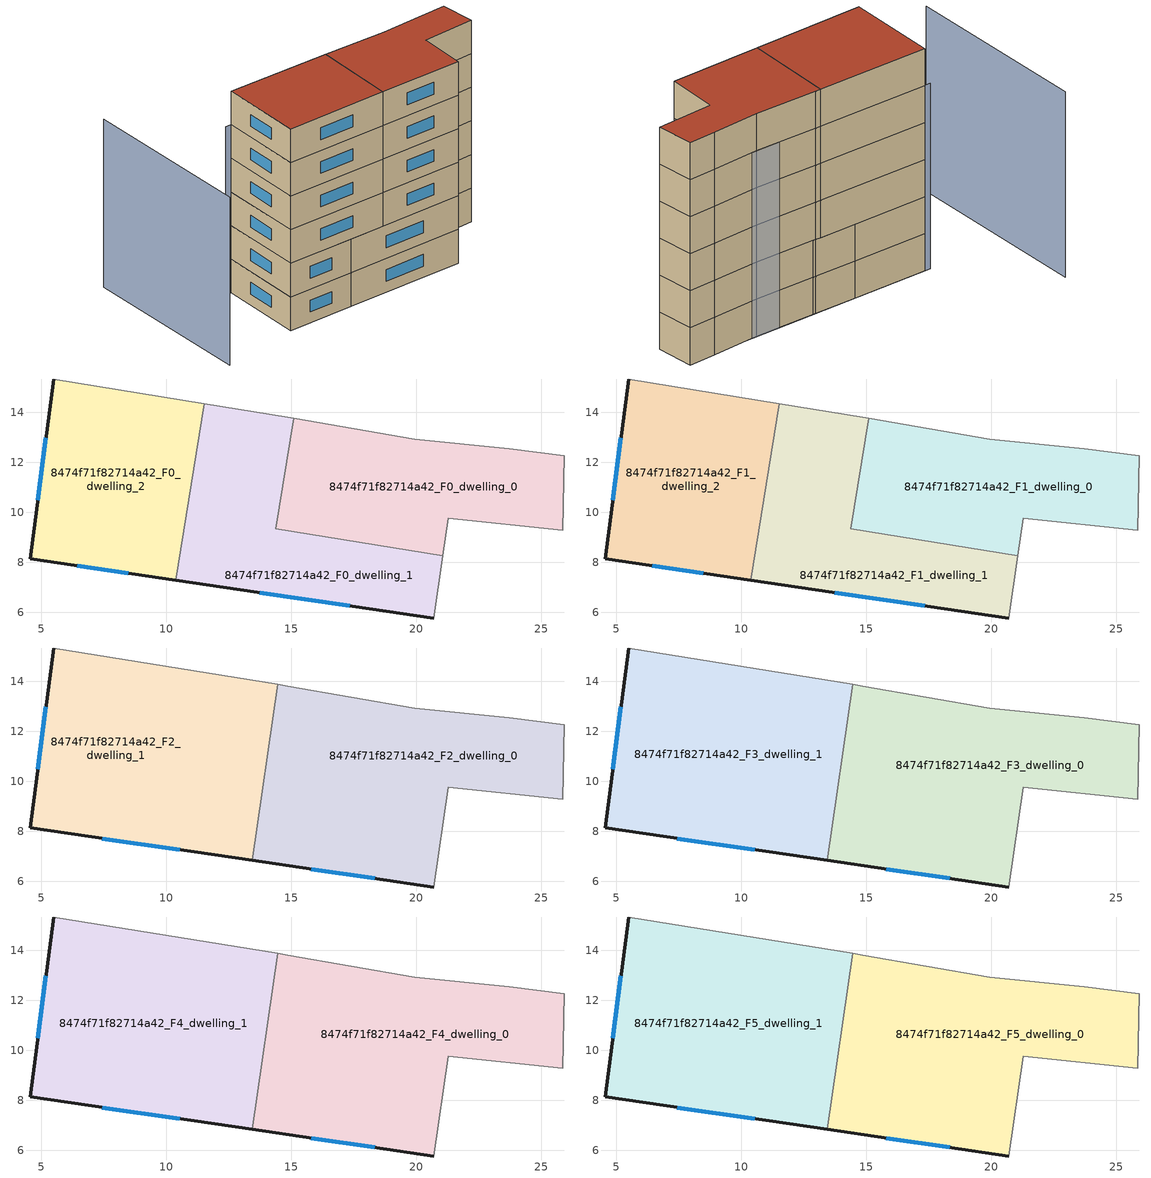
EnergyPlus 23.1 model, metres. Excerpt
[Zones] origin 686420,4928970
8474f71f82714a42_F0_dwelling_0
 floor ground (EU_floor_Construction): 25.92,12.27 25.85,9.28 21.28,9.77 21.06,8.26 14.37,9.35 15.08,13.77 19.94,12.92 23.72,12.53 z0
 wall adiabatic (EU_wall_Construction): 21.06,8.26 21.28,9.77 25.85,9.28 25.92,12.27 23.72,12.53 19.94,12.92 15.08,13.77 z0:3
 wall to 8474f71f82714a42_F0_dwelling_1 (EU_wall_Construction): 15.08,13.77 14.37,9.35 21.06,8.26 z0:3
8474f71f82714a42_F0_dwelling_1
 floor ground (EU_floor_Construction): 15.08,13.77 14.37,9.35 21.06,8.26 20.69,5.77 10.37,7.28 11.52,14.35 14.85,13.81 z0
 wall outside (EU_wall_Construction): 10.37,7.28 20.69,5.77 z0:3
 wall adiabatic (EU_wall_Construction): 20.69,5.77 21.06,8.26 / 15.08,13.77 14.85,13.81 11.52,14.35 z0:3
 wall to 8474f71f82714a42_F0_dwelling_2 (EU_wall_Construction): 11.52,14.35 10.37,7.28 z0:3
 window (EU_Window_Construction): 13.73,6.79 17.33,6.26 z0.98:2.02
8474f71f82714a42_F0_dwelling_2
 floor ground (EU_floor_Construction): 11.52,14.35 10.37,7.28 4.55,8.13 5.49,15.33 z0
 wall outside (EU_wall_Construction): 5.49,15.33 4.55,8.13 10.37,7.28 z0:3
 wall adiabatic (EU_wall_Construction): 11.52,14.35 5.49,15.33 z0:3
 window (EU_Window_Construction): 6.44,7.85 8.48,7.56 / 5.18,12.99 4.85,10.47 z0.98:2.02
8474f71f82714a42_F1_dwelling_0
 floor to 8474f71f82714a42_F0_dwelling_0 (EU_floor_Construction): 25.92,12.27 25.85,9.28 21.28,9.77 21.06,8.26 14.37,9.35 15.08,13.77 19.94,12.92 23.72,12.53 z3
 wall adiabatic (EU_wall_Construction): 21.06,8.26 21.28,9.77 25.85,9.28 25.92,12.27 23.72,12.53 19.94,12.92 15.08,13.77 z3:6
 wall to 8474f71f82714a42_F1_dwelling_1 (EU_wall_Construction): 15.08,13.77 14.37,9.35 21.06,8.26 z3:6
8474f71f82714a42_F1_dwelling_1
 floor to 8474f71f82714a42_F0_dwelling_1 (EU_floor_Construction): 15.08,13.77 14.37,9.35 21.06,8.26 20.69,5.77 10.37,7.28 11.52,14.35 14.85,13.81 z3
 wall outside (EU_wall_Construction): 10.37,7.28 20.69,5.77 z3:6
 wall adiabatic (EU_wall_Construction): 20.69,5.77 21.06,8.26 / 15.08,13.77 14.85,13.81 11.52,14.35 z3:6
 wall to 8474f71f82714a42_F1_dwelling_2 (EU_wall_Construction): 11.52,14.35 10.37,7.28 z3:6
 window (EU_Window_Construction): 13.73,6.79 17.33,6.26 z3.98:5.02
8474f71f82714a42_F1_dwelling_2
 floor to 8474f71f82714a42_F0_dwelling_2 (EU_floor_Construction): 11.52,14.35 10.37,7.28 4.55,8.13 5.49,15.33 z3
 wall outside (EU_wall_Construction): 5.49,15.33 4.55,8.13 10.37,7.28 z3:6
 wall adiabatic (EU_wall_Construction): 11.52,14.35 5.49,15.33 z3:6
 window (EU_Window_Construction): 6.44,7.85 8.48,7.56 / 5.18,12.99 4.85,10.47 z3.98:5.02
8474f71f82714a42_F2_dwelling_0
 floor to 8474f71f82714a42_F1_dwelling_0 (EU_floor_Construction): 25.92,12.27 25.85,9.28 21.28,9.77 21.05,8.26 14.37,9.35 15.08,13.77 19.94,12.92 23.72,12.53 z6
 floor to 8474f71f82714a42_F1_dwelling_1 (EU_floor_Construction): 21.05,8.26 20.69,5.77 13.43,6.83 14.45,13.87 14.85,13.81 15.08,13.77 14.37,9.35 z6
 wall outside (EU_wall_Construction): 13.43,6.83 20.69,5.77 z6:9
 wall adiabatic (EU_wall_Construction): 20.69,5.77 21.28,9.77 25.85,9.28 25.92,12.27 23.72,12.53 19.94,12.92 14.85,13.81 14.45,13.88 z6:9
 wall to 8474f71f82714a42_F2_dwelling_1 (EU_wall_Construction): 14.45,13.88 13.43,6.83 z6:9
 window (EU_Window_Construction): 15.79,6.49 18.33,6.12 z6.98:8.02
8474f71f82714a42_F2_dwelling_1
 floor to 8474f71f82714a42_F1_dwelling_1 (EU_floor_Construction): 14.45,13.87 13.43,6.83 10.37,7.28 11.52,14.35 z6
 floor to 8474f71f82714a42_F1_dwelling_2 (EU_floor_Construction): 11.52,14.35 10.37,7.28 4.55,8.13 5.49,15.33 z6
 wall outside (EU_wall_Construction): 5.49,15.33 4.55,8.13 13.43,6.83 z6:9
 wall adiabatic (EU_wall_Construction): 14.45,13.88 5.49,15.33 z6:9
 window (EU_Window_Construction): 7.43,7.71 10.54,7.26 / 5.18,12.99 4.85,10.47 z6.98:8.02
8474f71f82714a42_F3_dwelling_0
 floor to 8474f71f82714a42_F2_dwelling_0 (EU_floor_Construction): 25.92,12.27 25.85,9.28 21.28,9.77 20.69,5.77 13.43,6.83 14.45,13.88 14.85,13.81 19.94,12.92 23.72,12.53 z9
 wall outside (EU_wall_Construction): 13.43,6.83 20.69,5.77 z9:12
 wall adiabatic (EU_wall_Construction): 20.69,5.77 21.28,9.77 25.85,9.28 25.92,12.27 23.72,12.53 19.94,12.92 14.85,13.81 14.45,13.88 z9:12
 wall to 8474f71f82714a42_F3_dwelling_1 (EU_wall_Construction): 14.45,13.88 13.43,6.83 z9:12
 window (EU_Window_Construction): 15.79,6.49 18.33,6.12 z9.98:11.02
8474f71f82714a42_F3_dwelling_1
 floor to 8474f71f82714a42_F2_dwelling_1 (EU_floor_Construction): 14.45,13.88 13.43,6.83 4.55,8.13 5.49,15.33 z9
 wall outside (EU_wall_Construction): 5.49,15.33 4.55,8.13 13.43,6.83 z9:12
 wall adiabatic (EU_wall_Construction): 14.45,13.88 5.49,15.33 z9:12
 window (EU_Window_Construction): 7.43,7.71 10.54,7.26 / 5.18,12.99 4.85,10.47 z9.98:11.02
8474f71f82714a42_F4_dwelling_0
 floor to 8474f71f82714a42_F3_dwelling_0 (EU_floor_Construction): 25.92,12.27 25.85,9.28 21.28,9.77 20.69,5.77 13.43,6.83 14.45,13.88 14.85,13.81 19.94,12.92 23.72,12.53 z12
 wall outside (EU_wall_Construction): 13.43,6.83 20.69,5.77 z12:15
 wall adiabatic (EU_wall_Construction): 20.69,5.77 21.28,9.77 25.85,9.28 25.92,12.27 23.72,12.53 19.94,12.92 14.85,13.81 14.45,13.88 z12:15
 wall to 8474f71f82714a42_F4_dwelling_1 (EU_wall_Construction): 14.45,13.88 13.43,6.83 z12:15
 window (EU_Window_Construction): 15.79,6.49 18.33,6.12 z12.98:14.02
8474f71f82714a42_F4_dwelling_1
 floor to 8474f71f82714a42_F3_dwelling_1 (EU_floor_Construction): 14.45,13.88 13.43,6.83 4.55,8.13 5.49,15.33 z12
 wall outside (EU_wall_Construction): 5.49,15.33 4.55,8.13 13.43,6.83 z12:15
 wall adiabatic (EU_wall_Construction): 14.45,13.88 5.49,15.33 z12:15
 window (EU_Window_Construction): 7.43,7.71 10.54,7.26 / 5.18,12.99 4.85,10.47 z12.98:14.02
8474f71f82714a42_F5_dwelling_0
 floor to 8474f71f82714a42_F4_dwelling_0 (EU_floor_Construction): 25.92,12.27 25.85,9.28 21.28,9.77 20.69,5.77 13.43,6.83 14.45,13.88 14.85,13.81 19.94,12.92 23.72,12.53 z15
 wall outside (EU_wall_Construction): 13.43,6.83 20.69,5.77 z15:18
 wall adiabatic (EU_wall_Construction): 20.69,5.77 21.28,9.77 25.85,9.28 25.92,12.27 23.72,12.53 19.94,12.92 14.85,13.81 14.45,13.88 z15:18
 wall to 8474f71f82714a42_F5_dwelling_1 (EU_wall_Construction): 14.45,13.88 13.43,6.83 z15:18
 window (EU_Window_Construction): 15.79,6.49 18.33,6.12 z15.98:17.02
 roof outside (EU_roof_Construction): 25.85,9.28 25.92,12.27 23.72,12.53 19.94,12.92 14.85,13.81 14.45,13.88 13.43,6.83 20.69,5.77 21.28,9.77 z18
8474f71f82714a42_F5_dwelling_1
 floor to 8474f71f82714a42_F4_dwelling_1 (EU_floor_Construction): 14.45,13.88 13.43,6.83 4.55,8.13 5.49,15.33 z15
 wall outside (EU_wall_Construction): 5.49,15.33 4.55,8.13 13.43,6.83 z15:18
 wall adiabatic (EU_wall_Construction): 14.45,13.88 5.49,15.33 z15:18
 window (EU_Window_Construction): 7.43,7.71 10.54,7.26 / 5.18,12.99 4.85,10.47 z15.98:17.02
 roof outside (EU_roof_Construction): 13.43,6.83 14.45,13.88 5.49,15.33 4.55,8.13 z18
shading: -0.63,23 -2.38,8 / 23.48,12.41 4.99,15.41 z0:15
[Building]
EU S2 Campaign: North Axis=0; Terrain=City; Solar Distribution=FullExterior
[Site:Location]
Bologna: Latitude=44.5; Longitude=11.25; Time Zone=1; Elevation=37
[SizingPeriod:WeatherFileDays]
AnnualSizingPeriod: Begin Month=1; Begin Day of Month=1; End Month=12; End Day of Month=31; Day of Week for Start Day=Monday; Use Weather File Daylight Saving Period=No; Use Weather File Rain and Snow Indicators=No
[MATERIAL]
EU_InternalMass_Material: Roughness=MediumRough; Thickness=0.1; Conductivity=1; Density=1800; Specific Heat=900; Thermal Absorptance=0.9; Solar Absorptance=0.7; Visible Absorptance=0.7
[MATERIAL:NOMASS] Roughness=MediumRough; Thermal Absorptance=0.9; Solar Absorptance=0.7; Visible Absorptance=0.7
Name | Thermal Resistance
EU_wall_NoMass | 0.905828
EU_roof_NoMass | 0.37593
EU_floor_NoMass | 0.67114
[WINDOWMATERIAL:SIMPLEGLAZINGSYSTEM]
EU_Window_SimpleGlazing: UFactor=4.52486; Solar Heat Gain Coefficient=0.85; Visible Transmittance=0.85
[CONSTRUCTION]
EU_wall_Construction: EU_wall_NoMass
EU_roof_Construction: EU_roof_NoMass
EU_floor_Construction: EU_floor_NoMass
EU_Window_Construction: EU_Window_SimpleGlazing
EU_InternalMass_Construction: EU_InternalMass_Material
[ZONE] Type=1; Multiplier=1; Ceiling Height=autocalculate; Floor Area=autocalculate; Part of Total Floor Area=Yes
Name | Volume
8474f71f82714a42_F0_dwelling_0; 8474f71f82714a42_F1_dwelling_0 | 129.773
8474f71f82714a42_F2_dwelling_0; 8474f71f82714a42_F3_dwelling_0; 8474f71f82714a42_F4_dwelling_0; 8474f71f82714a42_F5_dwelling_0 | 194.652
8474f71f82714a42_F0_dwelling_1; 8474f71f82714a42_F1_dwelling_1 | 129.769
8474f71f82714a42_F2_dwelling_1; 8474f71f82714a42_F3_dwelling_1; 8474f71f82714a42_F4_dwelling_1; 8474f71f82714a42_F5_dwelling_1 | 194.658
8474f71f82714a42_F0_dwelling_2; 8474f71f82714a42_F1_dwelling_2 | 129.776
[INTERNALMASS] Construction=EU_InternalMass_Construction
Name | Zone or ZoneList | Surface Area
8474f71f82714a42_F0_dwelling_0_EU_InternalMass | 8474f71f82714a42_F0_dwelling_0 | 43.2571
8474f71f82714a42_F0_dwelling_1_EU_InternalMass | 8474f71f82714a42_F0_dwelling_1 | 43.2559
8474f71f82714a42_F0_dwelling_2_EU_InternalMass | 8474f71f82714a42_F0_dwelling_2 | 43.2563
8474f71f82714a42_F1_dwelling_0_EU_InternalMass | 8474f71f82714a42_F1_dwelling_0 | 43.2571
8474f71f82714a42_F1_dwelling_1_EU_InternalMass | 8474f71f82714a42_F1_dwelling_1 | 43.2559
8474f71f82714a42_F1_dwelling_2_EU_InternalMass | 8474f71f82714a42_F1_dwelling_2 | 43.2563
8474f71f82714a42_F2_dwelling_0_EU_InternalMass | 8474f71f82714a42_F2_dwelling_0 | 64.8834
8474f71f82714a42_F2_dwelling_1_EU_InternalMass | 8474f71f82714a42_F2_dwelling_1 | 64.8857
8474f71f82714a42_F3_dwelling_0_EU_InternalMass | 8474f71f82714a42_F3_dwelling_0 | 64.8834
8474f71f82714a42_F3_dwelling_1_EU_InternalMass | 8474f71f82714a42_F3_dwelling_1 | 64.8857
8474f71f82714a42_F4_dwelling_0_EU_InternalMass | 8474f71f82714a42_F4_dwelling_0 | 64.8834
8474f71f82714a42_F4_dwelling_1_EU_InternalMass | 8474f71f82714a42_F4_dwelling_1 | 64.8857
8474f71f82714a42_F5_dwelling_0_EU_InternalMass | 8474f71f82714a42_F5_dwelling_0 | 64.8834
8474f71f82714a42_F5_dwelling_1_EU_InternalMass | 8474f71f82714a42_F5_dwelling_1 | 64.8857
[OTHEREQUIPMENT] Fuel Type=Electricity; Design Level Calculation Method=Watts/Area; Power per Zone Floor Area=1; Fraction Latent=0; Fraction Radiant=0; Fraction Lost=0; Carbon Dioxide Generation Rate=0; EndUse Subcategory=EU_Step8_InternalGains
Name | Zone or ZoneList or Space or SpaceList | Schedule
EU_Step8_InternalGain_8474f71f82714a42_F0_dwelling_0_f000 | 8474f71f82714a42_F0_dwelling_0 | EU_Step8_GainSchedule_8474f71f82714a42_F0_dwelling_0_f000
EU_Step8_InternalGain_8474f71f82714a42_F0_dwelling_1_f000 | 8474f71f82714a42_F0_dwelling_1 | EU_Step8_GainSchedule_8474f71f82714a42_F0_dwelling_1_f000
EU_Step8_InternalGain_8474f71f82714a42_F0_dwelling_2_f000 | 8474f71f82714a42_F0_dwelling_2 | EU_Step8_GainSchedule_8474f71f82714a42_F0_dwelling_2_f000
EU_Step8_InternalGain_8474f71f82714a42_F1_dwelling_0_f000 | 8474f71f82714a42_F1_dwelling_0 | EU_Step8_GainSchedule_8474f71f82714a42_F1_dwelling_0_f000
EU_Step8_InternalGain_8474f71f82714a42_F1_dwelling_1_f000 | 8474f71f82714a42_F1_dwelling_1 | EU_Step8_GainSchedule_8474f71f82714a42_F1_dwelling_1_f000
EU_Step8_InternalGain_8474f71f82714a42_F1_dwelling_2_f000 | 8474f71f82714a42_F1_dwelling_2 | EU_Step8_GainSchedule_8474f71f82714a42_F1_dwelling_2_f000
EU_Step8_InternalGain_8474f71f82714a42_F2_dwelling_0_f000 | 8474f71f82714a42_F2_dwelling_0 | EU_Step8_GainSchedule_8474f71f82714a42_F2_dwelling_0_f000
EU_Step8_InternalGain_8474f71f82714a42_F2_dwelling_1_f000 | 8474f71f82714a42_F2_dwelling_1 | EU_Step8_GainSchedule_8474f71f82714a42_F2_dwelling_1_f000
EU_Step8_InternalGain_8474f71f82714a42_F3_dwelling_0_f000 | 8474f71f82714a42_F3_dwelling_0 | EU_Step8_GainSchedule_8474f71f82714a42_F3_dwelling_0_f000
EU_Step8_InternalGain_8474f71f82714a42_F3_dwelling_1_f000 | 8474f71f82714a42_F3_dwelling_1 | EU_Step8_GainSchedule_8474f71f82714a42_F3_dwelling_1_f000
EU_Step8_InternalGain_8474f71f82714a42_F4_dwelling_0_f000 | 8474f71f82714a42_F4_dwelling_0 | EU_Step8_GainSchedule_8474f71f82714a42_F4_dwelling_0_f000
EU_Step8_InternalGain_8474f71f82714a42_F4_dwelling_1_f000 | 8474f71f82714a42_F4_dwelling_1 | EU_Step8_GainSchedule_8474f71f82714a42_F4_dwelling_1_f000
EU_Step8_InternalGain_8474f71f82714a42_F5_dwelling_0_f000 | 8474f71f82714a42_F5_dwelling_0 | EU_Step8_GainSchedule_8474f71f82714a42_F5_dwelling_0_f000
EU_Step8_InternalGain_8474f71f82714a42_F5_dwelling_1_f000 | 8474f71f82714a42_F5_dwelling_1 | EU_Step8_GainSchedule_8474f71f82714a42_F5_dwelling_1_f000
[ZONEVENTILATION:DESIGNFLOWRATE] Schedule=EU_AlwaysOn; Design Flow Rate Calculation Method=AirChanges/Hour; Air Changes per Hour=0.73129; Ventilation Type=Natural; Fan Pressure Rise=0; Fan Total Efficiency=1; Constant Term Coefficient=1; Temperature Term Coefficient=0; Velocity Term Coefficient=0; Velocity Squared Term Coefficient=0; Minimum Indoor Temperature=-100; Maximum Indoor Temperature=100; Delta Temperature=-100; Minimum Outdoor Temperature=-100; Maximum Outdoor Temperature=100; Maximum Wind Speed=40
Name | Zone or ZoneList or Space or SpaceList
EU_ConstantAir_8474f71f82714a42_F0_dwelling_0 | 8474f71f82714a42_F0_dwelling_0
EU_ConstantAir_8474f71f82714a42_F0_dwelling_1 | 8474f71f82714a42_F0_dwelling_1
EU_ConstantAir_8474f71f82714a42_F0_dwelling_2 | 8474f71f82714a42_F0_dwelling_2
EU_ConstantAir_8474f71f82714a42_F1_dwelling_0 | 8474f71f82714a42_F1_dwelling_0
EU_ConstantAir_8474f71f82714a42_F1_dwelling_1 | 8474f71f82714a42_F1_dwelling_1
EU_ConstantAir_8474f71f82714a42_F1_dwelling_2 | 8474f71f82714a42_F1_dwelling_2
EU_ConstantAir_8474f71f82714a42_F2_dwelling_0 | 8474f71f82714a42_F2_dwelling_0
EU_ConstantAir_8474f71f82714a42_F2_dwelling_1 | 8474f71f82714a42_F2_dwelling_1
EU_ConstantAir_8474f71f82714a42_F3_dwelling_0 | 8474f71f82714a42_F3_dwelling_0
EU_ConstantAir_8474f71f82714a42_F3_dwelling_1 | 8474f71f82714a42_F3_dwelling_1
EU_ConstantAir_8474f71f82714a42_F4_dwelling_0 | 8474f71f82714a42_F4_dwelling_0
EU_ConstantAir_8474f71f82714a42_F4_dwelling_1 | 8474f71f82714a42_F4_dwelling_1
EU_ConstantAir_8474f71f82714a42_F5_dwelling_0 | 8474f71f82714a42_F5_dwelling_0
EU_ConstantAir_8474f71f82714a42_F5_dwelling_1 | 8474f71f82714a42_F5_dwelling_1
[HVACTEMPLATE:THERMOSTAT] Constant Heating Setpoint=20; Constant Cooling Setpoint=50
EU_HeatOnly_8474f71f82714a42_F0_dwelling_0; EU_HeatOnly_8474f71f82714a42_F0_dwelling_1; EU_HeatOnly_8474f71f82714a42_F0_dwelling_2; EU_HeatOnly_8474f71f82714a42_F1_dwelling_0; EU_HeatOnly_8474f71f82714a42_F1_dwelling_1; EU_HeatOnly_8474f71f82714a42_F1_dwelling_2; EU_HeatOnly_8474f71f82714a42_F2_dwelling_0; EU_HeatOnly_8474f71f82714a42_F2_dwelling_1; EU_HeatOnly_8474f71f82714a42_F3_dwelling_0; EU_HeatOnly_8474f71f82714a42_F3_dwelling_1; EU_HeatOnly_8474f71f82714a42_F4_dwelling_0; EU_HeatOnly_8474f71f82714a42_F4_dwelling_1; EU_HeatOnly_8474f71f82714a42_F5_dwelling_0; EU_HeatOnly_8474f71f82714a42_F5_dwelling_1
[HVACTEMPLATE:ZONE:IDEALLOADSAIRSYSTEM] System Availability Schedule=EU_AlwaysOn; Maximum Heating Supply Air Temperature=50; Minimum Cooling Supply Air Temperature=13; Maximum Heating Supply Air Humidity Ratio=0.0156; Minimum Cooling Supply Air Humidity Ratio=0.0077; Heating Limit=NoLimit; Cooling Limit=NoLimit; Heating Availability Schedule=EU_AlwaysOn; Cooling Availability Schedule=EU_CoolingOff; Dehumidification Control Type=ConstantSensibleHeatRatio; Cooling Sensible Heat Ratio=0.7; Dehumidification Setpoint=60; Humidification Control Type=None; Humidification Setpoint=30; Outdoor Air Method=None; Outdoor Air Flow Rate per Person=0.00944; Outdoor Air Flow Rate per Zone Floor Area=0; Outdoor Air Flow Rate per Zone=0; Demand Controlled Ventilation Type=None; Outdoor Air Economizer Type=NoEconomizer; Heat Recovery Type=None; Sensible Heat Recovery Effectiveness=0.7; Latent Heat Recovery Effectiveness=0.65
Name | Template Thermostat
8474f71f82714a42_F0_dwelling_0 | EU_HeatOnly_8474f71f82714a42_F0_dwelling_0
8474f71f82714a42_F0_dwelling_1 | EU_HeatOnly_8474f71f82714a42_F0_dwelling_1
8474f71f82714a42_F0_dwelling_2 | EU_HeatOnly_8474f71f82714a42_F0_dwelling_2
8474f71f82714a42_F1_dwelling_0 | EU_HeatOnly_8474f71f82714a42_F1_dwelling_0
8474f71f82714a42_F1_dwelling_1 | EU_HeatOnly_8474f71f82714a42_F1_dwelling_1
8474f71f82714a42_F1_dwelling_2 | EU_HeatOnly_8474f71f82714a42_F1_dwelling_2
8474f71f82714a42_F2_dwelling_0 | EU_HeatOnly_8474f71f82714a42_F2_dwelling_0
8474f71f82714a42_F2_dwelling_1 | EU_HeatOnly_8474f71f82714a42_F2_dwelling_1
8474f71f82714a42_F3_dwelling_0 | EU_HeatOnly_8474f71f82714a42_F3_dwelling_0
8474f71f82714a42_F3_dwelling_1 | EU_HeatOnly_8474f71f82714a42_F3_dwelling_1
8474f71f82714a42_F4_dwelling_0 | EU_HeatOnly_8474f71f82714a42_F4_dwelling_0
8474f71f82714a42_F4_dwelling_1 | EU_HeatOnly_8474f71f82714a42_F4_dwelling_1
8474f71f82714a42_F5_dwelling_0 | EU_HeatOnly_8474f71f82714a42_F5_dwelling_0
8474f71f82714a42_F5_dwelling_1 | EU_HeatOnly_8474f71f82714a42_F5_dwelling_1
[SIZING:ZONE] Zone Cooling Design Supply Air Temperature Input Method=SupplyAirTemperature; Zone Cooling Design Supply Air Temperature=13; Zone Heating Design Supply Air Temperature Input Method=SupplyAirTemperature; Zone Heating Design Supply Air Temperature=50; Zone Cooling Design Supply Air Humidity Ratio=0.008; Zone Heating Design Supply Air Humidity Ratio=0.008; Cooling Design Air Flow Method=DesignDay; Cooling Design Air Flow Rate=0; Cooling Minimum Air Flow per Zone Floor Area=0.000762; Cooling Minimum Air Flow=0; Cooling Minimum Air Flow Fraction=0.2; Heating Design Air Flow Method=DesignDay; Heating Design Air Flow Rate=0; Heating Maximum Air Flow per Zone Floor Area=0.002032; Heating Maximum Air Flow=0.141576; Heating Maximum Air Flow Fraction=0.3; Account for Dedicated Outdoor Air System=No; Dedicated Outdoor Air System Control Strategy=NeutralSupplyAir; Dedicated Outdoor Air Low Setpoint Temperature for Design=autosize; Dedicated Outdoor Air High Setpoint Temperature for Design=autosize; Zone Load Sizing Method=Sensible Load Only No Latent Load; Zone Latent Cooling Design Supply Air Humidity Ratio Input Method=HumidityRatioDifference; Zone Cooling Design Supply Air Humidity Ratio Difference=0.005; Zone Latent Heating Design Supply Air Humidity Ratio Input Method=HumidityRatioDifference; Zone Humidification Design Supply Air Humidity Ratio Difference=0.005
8474f71f82714a42_F0_dwelling_0; 8474f71f82714a42_F0_dwelling_1; 8474f71f82714a42_F0_dwelling_2; 8474f71f82714a42_F1_dwelling_0; 8474f71f82714a42_F1_dwelling_1; 8474f71f82714a42_F1_dwelling_2; 8474f71f82714a42_F2_dwelling_0; 8474f71f82714a42_F2_dwelling_1; 8474f71f82714a42_F3_dwelling_0; 8474f71f82714a42_F3_dwelling_1; 8474f71f82714a42_F4_dwelling_0; 8474f71f82714a42_F4_dwelling_1; 8474f71f82714a42_F5_dwelling_0; 8474f71f82714a42_F5_dwelling_1
[SCHEDULE:CONSTANT]
Name | Hourly Value
EU_AlwaysOn | 1
EU_CoolingOff | 0
[SCHEDULE:FILE] Column Number=1; Rows to Skip at Top=0; Number of Hours of Data=8760; Column Separator=Comma; Interpolate to Timestep=No; Minutes per Item=60; Adjust Schedule for Daylight Savings=Yes
Name | File
EU_Step8_GainSchedule_8474f71f82714a42_F0_dwelling_0_f000 | ../../schedules/8474f71f82714a42/8474f71f82714a42_F0_dwelling_0_f000_gain.csv
EU_Step8_GainSchedule_8474f71f82714a42_F0_dwelling_1_f000 | ../../schedules/8474f71f82714a42/8474f71f82714a42_F0_dwelling_1_f000_gain.csv
EU_Step8_GainSchedule_8474f71f82714a42_F0_dwelling_2_f000 | ../../schedules/8474f71f82714a42/8474f71f82714a42_F0_dwelling_2_f000_gain.csv
EU_Step8_GainSchedule_8474f71f82714a42_F1_dwelling_0_f000 | ../../schedules/8474f71f82714a42/8474f71f82714a42_F1_dwelling_0_f000_gain.csv
EU_Step8_GainSchedule_8474f71f82714a42_F1_dwelling_1_f000 | ../../schedules/8474f71f82714a42/8474f71f82714a42_F1_dwelling_1_f000_gain.csv
EU_Step8_GainSchedule_8474f71f82714a42_F1_dwelling_2_f000 | ../../schedules/8474f71f82714a42/8474f71f82714a42_F1_dwelling_2_f000_gain.csv
EU_Step8_GainSchedule_8474f71f82714a42_F2_dwelling_0_f000 | ../../schedules/8474f71f82714a42/8474f71f82714a42_F2_dwelling_0_f000_gain.csv
EU_Step8_GainSchedule_8474f71f82714a42_F2_dwelling_1_f000 | ../../schedules/8474f71f82714a42/8474f71f82714a42_F2_dwelling_1_f000_gain.csv
EU_Step8_GainSchedule_8474f71f82714a42_F3_dwelling_0_f000 | ../../schedules/8474f71f82714a42/8474f71f82714a42_F3_dwelling_0_f000_gain.csv
EU_Step8_GainSchedule_8474f71f82714a42_F3_dwelling_1_f000 | ../../schedules/8474f71f82714a42/8474f71f82714a42_F3_dwelling_1_f000_gain.csv
EU_Step8_GainSchedule_8474f71f82714a42_F4_dwelling_0_f000 | ../../schedules/8474f71f82714a42/8474f71f82714a42_F4_dwelling_0_f000_gain.csv
EU_Step8_GainSchedule_8474f71f82714a42_F4_dwelling_1_f000 | ../../schedules/8474f71f82714a42/8474f71f82714a42_F4_dwelling_1_f000_gain.csv
EU_Step8_GainSchedule_8474f71f82714a42_F5_dwelling_0_f000 | ../../schedules/8474f71f82714a42/8474f71f82714a42_F5_dwelling_0_f000_gain.csv
EU_Step8_GainSchedule_8474f71f82714a42_F5_dwelling_1_f000 | ../../schedules/8474f71f82714a42/8474f71f82714a42_F5_dwelling_1_f000_gain.csv
